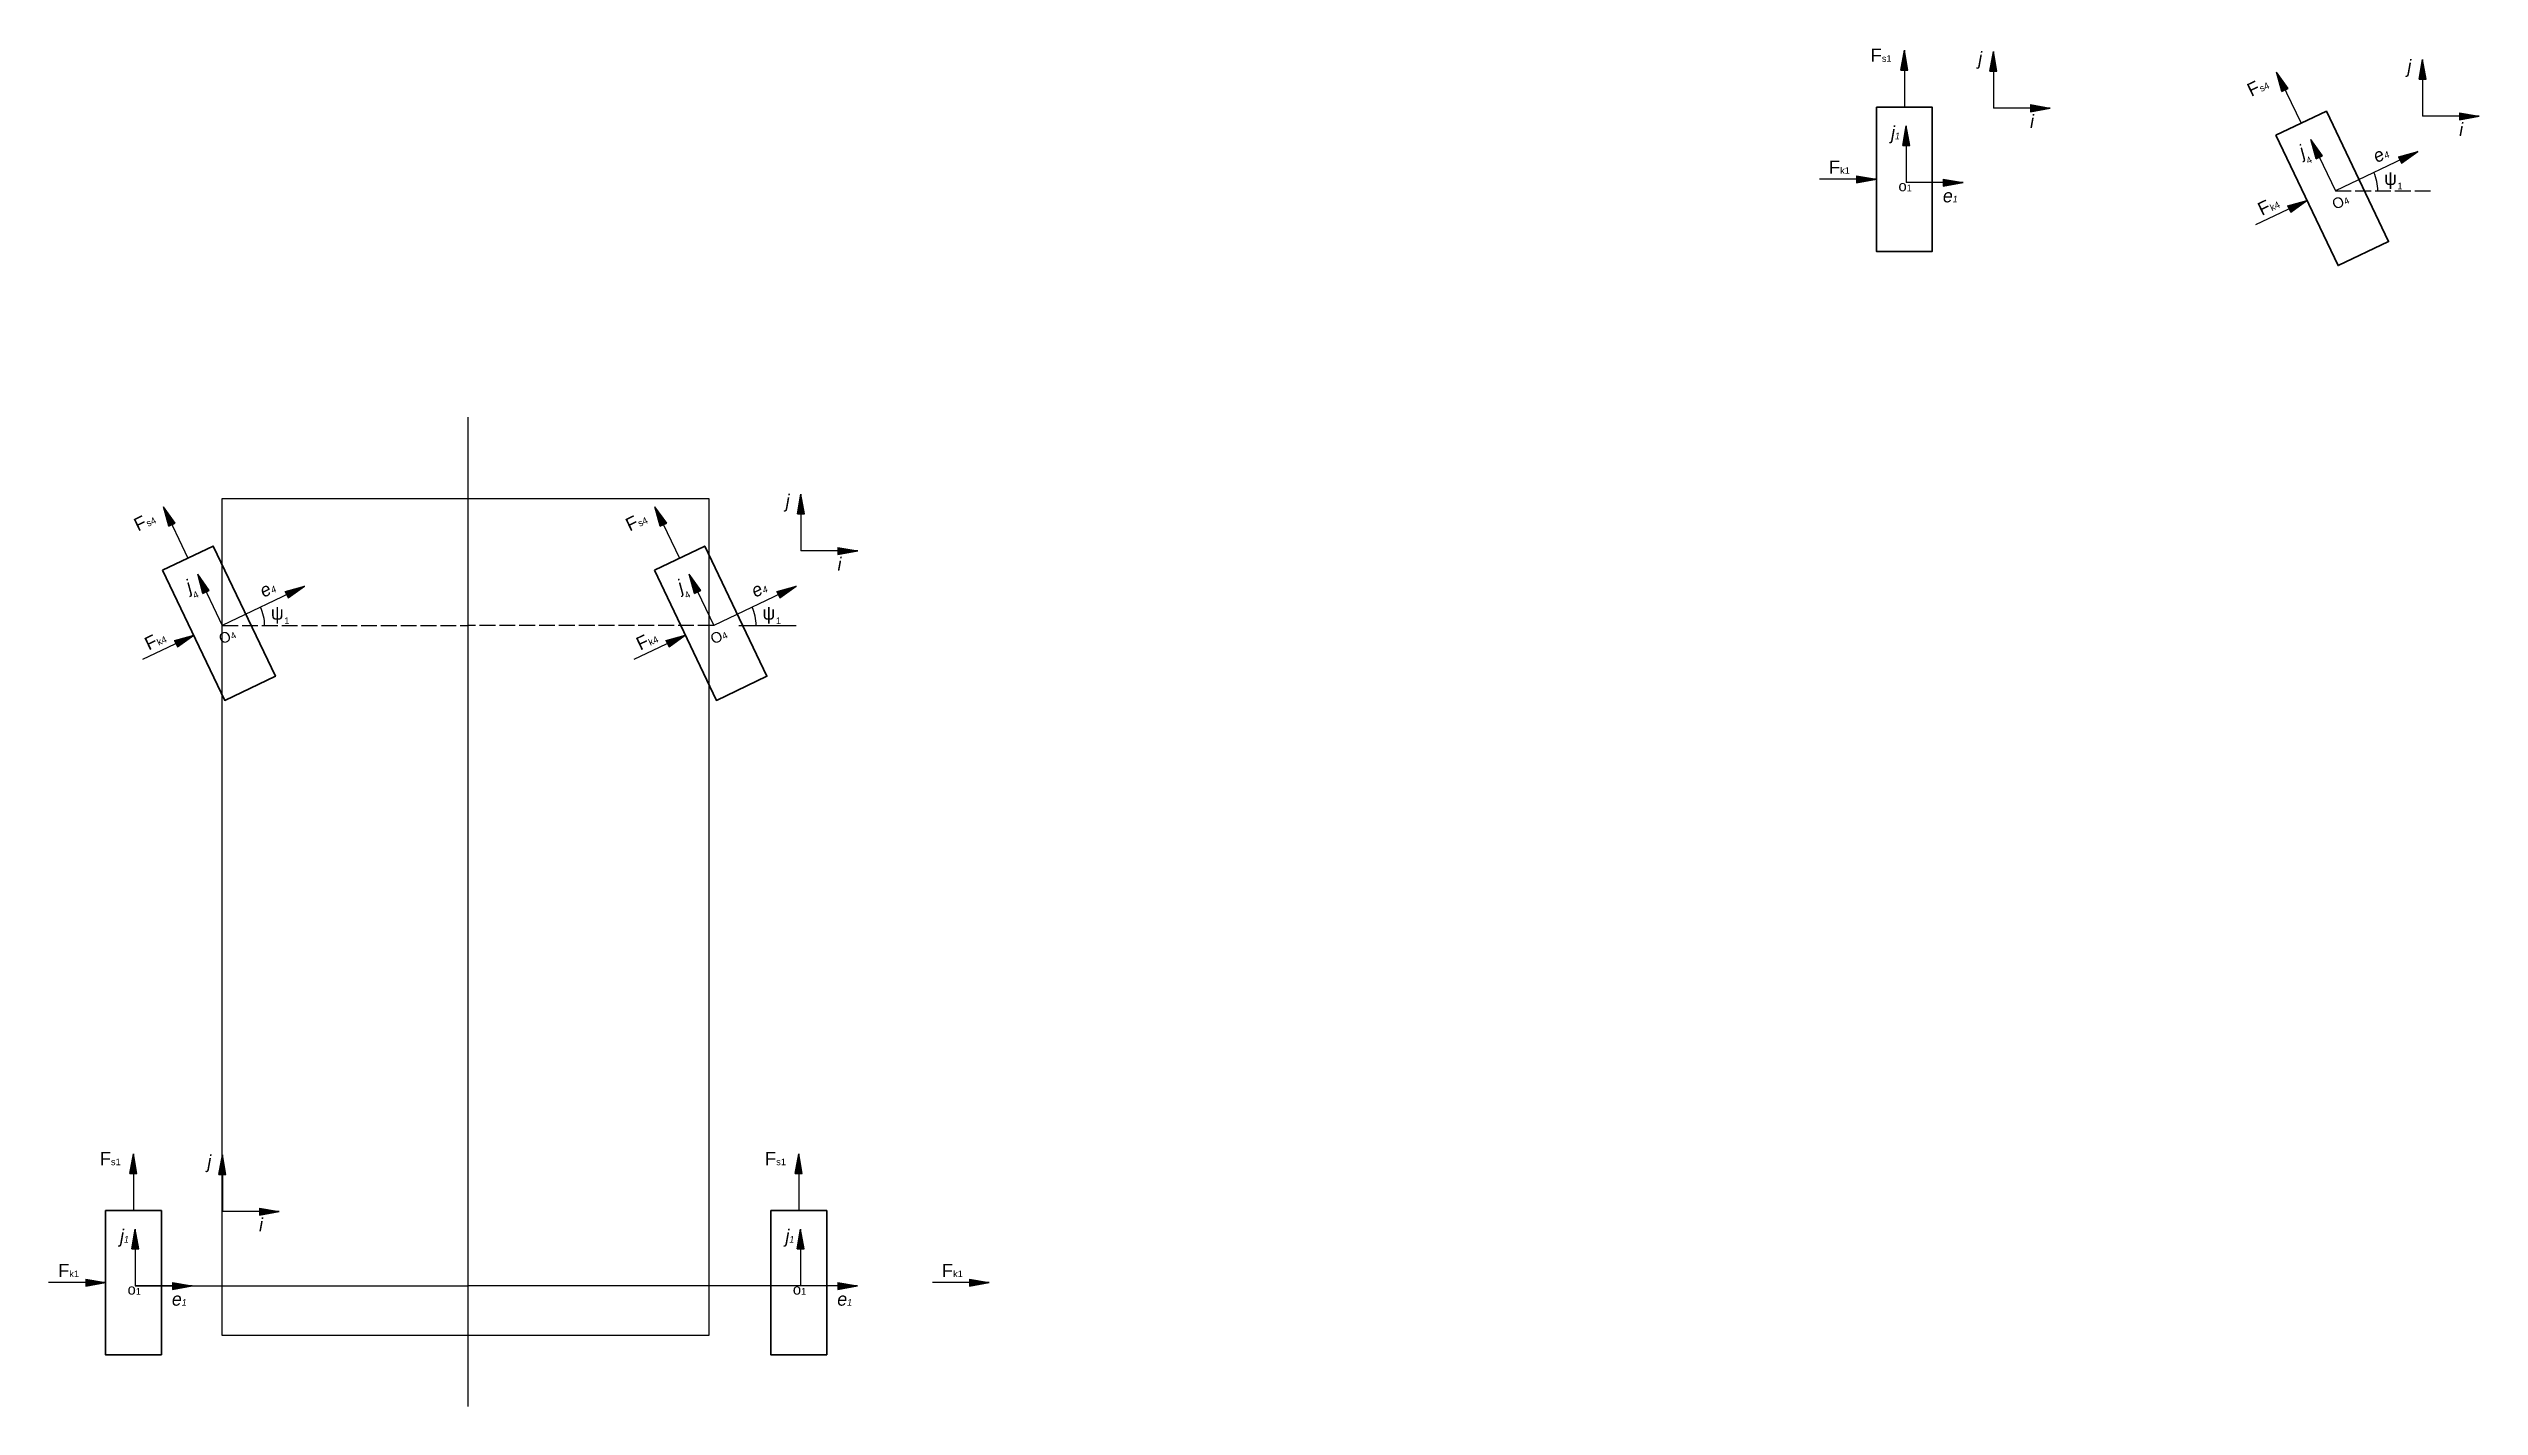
# Model space of a CAD drawing. Header units: inches. Extents: x -1124 to 713, y -962 to 65.
import ezdxf

# ---------------------------------------------------------------- set-up
doc = ezdxf.new("R2010")
doc.units = ezdxf.units.IN
doc.header["$MEASUREMENT"] = 0
doc.linetypes.add('ACAD_ISO02W100', pattern=[15, 12, -3])
doc.styles.get("Standard").update_dxf_attribs({"font": 'arial.ttf'})

msp = doc.modelspace()

# ---------------------------------------------------------------- hatches: boundary and pattern name
h = msp.add_hatch(color=256)
h.dxf.hatch_style = 1
h.paths.add_polyline_path([(276, 48.6), (278.7, 48.6), (278.7, 63.5)])
h.paths.add_polyline_path([(278.7, 63.5), (278.7, 48.6), (281.3, 48.6)])
h = msp.add_hatch(color=256)
h.dxf.hatch_style = 1
h.paths.add_polyline_path([(343.3, 47.8), (346, 47.8), (346, 62.7)])
h.paths.add_polyline_path([(346, 62.7), (346, 47.8), (348.6, 47.8)])
h = msp.add_hatch(color=256)
h.dxf.hatch_style = 1
h.paths.add_polyline_path([(667.7, 41.7), (670.4, 41.7), (670.4, 56.6)])
h.paths.add_polyline_path([(670.4, 56.6), (670.4, 41.7), (673, 41.7)])
h = msp.add_hatch(color=256)
h.dxf.hatch_style = 1
h.paths.add_polyline_path([(564.1, 32.4), (566.5, 33.6), (560.1, 47.1)])
h.paths.add_polyline_path([(560.1, 47.1), (566.5, 33.6), (568.9, 34.7)])
h = msp.add_hatch(color=256)
h.dxf.hatch_style = 1
h.paths.add_polyline_path([(374, 22.4), (374, 19.7), (388.9, 19.7)])
h.paths.add_polyline_path([(388.9, 19.7), (374, 19.7), (374, 17)])
h = msp.add_hatch(color=256)
h.dxf.hatch_style = 1
h.paths.add_polyline_path([(277.4, -8.6), (280, -8.6), (280, 6.4)])
h.paths.add_polyline_path([(280, 6.4), (280, -8.6), (282.7, -8.6)])
h = msp.add_hatch(color=256)
h.dxf.hatch_style = 1
h.paths.add_polyline_path([(698.4, 16.3), (698.4, 13.6), (713.3, 13.6)])
h.paths.add_polyline_path([(713.3, 13.6), (698.4, 13.6), (698.4, 11)])
h = msp.add_hatch(color=256)
h.dxf.hatch_style = 1
h.paths.add_polyline_path([(590, -18.6), (592.4, -17.4), (586, -3.9)])
h.paths.add_polyline_path([(586, -3.9), (592.4, -17.4), (594.8, -16.3)])
h = msp.add_hatch(color=256)
h.dxf.hatch_style = 1
h.paths.add_polyline_path([(652.1, -17), (653.3, -19.4), (666.8, -13)])
h.paths.add_polyline_path([(666.8, -13), (653.3, -19.4), (654.4, -21.9)])
h = msp.add_hatch(color=256)
h.dxf.hatch_style = 1
h.paths.add_polyline_path([(242.6, -31.4), (242.6, -34), (257.5, -34)])
h.paths.add_polyline_path([(257.5, -34), (242.6, -34), (242.6, -36.7)])
h = msp.add_hatch(color=256)
h.dxf.hatch_style = 1
h.paths.add_polyline_path([(308.1, -34), (308.1, -36.6), (323, -36.6)])
h.paths.add_polyline_path([(323, -36.6), (308.1, -36.6), (308.1, -39.3)])
h = msp.add_hatch(color=256)
h.dxf.hatch_style = 1
h.paths.add_polyline_path([(568.4, -54.1), (569.5, -56.5), (583, -50.1)])
h.paths.add_polyline_path([(583, -50.1), (569.5, -56.5), (570.7, -58.9)])
h = msp.add_hatch(color=256)
h.dxf.hatch_style = 1
h.paths.add_polyline_path([(-558.2, -287.2), (-555.5, -287.2), (-555.5, -272.2)])
h.paths.add_polyline_path([(-555.5, -272.2), (-555.5, -287.2), (-552.8, -287.2)])
h = msp.add_hatch(color=256)
h.dxf.hatch_style = 1
h.paths.add_polyline_path([(-1033.4, -296.4), (-1031, -295.2), (-1037.4, -281.8)])
h.paths.add_polyline_path([(-1037.4, -281.8), (-1031, -295.2), (-1028.5, -294.1)])
h = msp.add_hatch(color=256)
h.dxf.hatch_style = 1
h.paths.add_polyline_path([(-661.8, -296.4), (-659.3, -295.2), (-665.8, -281.8)])
h.paths.add_polyline_path([(-665.8, -281.8), (-659.3, -295.2), (-656.9, -294.1)])
h = msp.add_hatch(color=256)
h.dxf.hatch_style = 1
h.paths.add_polyline_path([(-527.5, -312.5), (-527.5, -315.2), (-512.5, -315.2)])
h.paths.add_polyline_path([(-512.5, -315.2), (-527.5, -315.2), (-527.5, -317.9)])
h = msp.add_hatch(color=256)
h.dxf.hatch_style = 1
h.paths.add_polyline_path([(-1007.5, -347.4), (-1005.1, -346.2), (-1011.5, -332.8)])
h.paths.add_polyline_path([(-1011.5, -332.8), (-1005.1, -346.2), (-1002.7, -345.1)])
h = msp.add_hatch(color=256)
h.dxf.hatch_style = 1
h.paths.add_polyline_path([(-945.4, -345.9), (-944.2, -348.3), (-930.7, -341.9)])
h.paths.add_polyline_path([(-930.7, -341.9), (-944.2, -348.3), (-943.1, -350.7)])
h = msp.add_hatch(color=256)
h.dxf.hatch_style = 1
h.paths.add_polyline_path([(-635.9, -347.4), (-633.5, -346.2), (-639.9, -332.8)])
h.paths.add_polyline_path([(-639.9, -332.8), (-633.5, -346.2), (-631.1, -345.1)])
h = msp.add_hatch(color=256)
h.dxf.hatch_style = 1
h.paths.add_polyline_path([(-573.7, -345.9), (-572.6, -348.3), (-559.1, -341.9)])
h.paths.add_polyline_path([(-559.1, -341.9), (-572.6, -348.3), (-571.4, -350.7)])
h = msp.add_hatch(color=256)
h.dxf.hatch_style = 1
h.paths.add_polyline_path([(-1029.1, -382.9), (-1028, -385.3), (-1014.5, -378.9)])
h.paths.add_polyline_path([(-1014.5, -378.9), (-1028, -385.3), (-1026.8, -387.8)])
h = msp.add_hatch(color=256)
h.dxf.hatch_style = 1
h.paths.add_polyline_path([(-657.5, -382.9), (-656.3, -385.3), (-642.9, -378.9)])
h.paths.add_polyline_path([(-642.9, -378.9), (-656.3, -385.3), (-655.2, -387.8)])
h = msp.add_hatch(color=256)
h.dxf.hatch_style = 1
h.paths.add_polyline_path([(-1062.8, -786), (-1060.1, -786), (-1060.1, -771.1)])
h.paths.add_polyline_path([(-1060.1, -771.1), (-1060.1, -786), (-1057.4, -786)])
h = msp.add_hatch(color=256)
h.dxf.hatch_style = 1
h.paths.add_polyline_path([(-559.8, -786), (-557.1, -786), (-557.1, -771.1)])
h.paths.add_polyline_path([(-557.1, -771.1), (-557.1, -786), (-554.5, -786)])
h = msp.add_hatch(color=256)
h.dxf.hatch_style = 1
h.paths.add_polyline_path([(-995.5, -786.8), (-992.8, -786.8), (-992.8, -771.9)])
h.paths.add_polyline_path([(-992.8, -771.9), (-992.8, -786.8), (-990.1, -786.8)])
h = msp.add_hatch(color=256)
h.dxf.hatch_style = 1
h.paths.add_polyline_path([(-964.7, -812.2), (-964.7, -814.9), (-949.8, -814.9)])
h.paths.add_polyline_path([(-949.8, -814.9), (-964.7, -814.9), (-964.7, -817.5)])
h = msp.add_hatch(color=256)
h.dxf.hatch_style = 1
h.paths.add_polyline_path([(-1061.4, -843.2), (-1058.7, -843.2), (-1058.7, -828.2)])
h.paths.add_polyline_path([(-1058.7, -828.2), (-1058.7, -843.2), (-1056, -843.2)])
h = msp.add_hatch(color=256)
h.dxf.hatch_style = 1
h.paths.add_polyline_path([(-558.4, -843.2), (-555.8, -843.2), (-555.8, -828.2)])
h.paths.add_polyline_path([(-555.8, -828.2), (-555.8, -843.2), (-553.1, -843.2)])
h = msp.add_hatch(color=256)
h.dxf.hatch_style = 1
h.paths.add_polyline_path([(-1096.1, -866), (-1096.1, -868.6), (-1081.2, -868.6)])
h.paths.add_polyline_path([(-1081.2, -868.6), (-1096.1, -868.6), (-1096.1, -871.3)])
h = msp.add_hatch(color=256)
h.dxf.hatch_style = 1
h.paths.add_polyline_path([(-1030.6, -868.5), (-1030.6, -871.2), (-1015.7, -871.2)])
h.paths.add_polyline_path([(-1015.7, -871.2), (-1030.6, -871.2), (-1030.6, -873.9)])
h = msp.add_hatch(color=256)
h.dxf.hatch_style = 1
h.paths.add_polyline_path([(-527.7, -868.5), (-527.7, -871.2), (-512.8, -871.2)])
h.paths.add_polyline_path([(-512.8, -871.2), (-527.7, -871.2), (-527.7, -873.9)])
h = msp.add_hatch(color=256)
h.dxf.hatch_style = 1
h.paths.add_polyline_path([(-428.1, -866), (-428.1, -868.6), (-413.1, -868.6)])
h.paths.add_polyline_path([(-413.1, -868.6), (-428.1, -868.6), (-428.1, -871.3)])

# ---------------------------------------------------------------- linework, layer by layer
for p, q in [((276, 48.6), (278.7, 63.5)), ((278.7, 63.5), (278.7, 20.5)), ((281.3, 48.6), (278.7, 63.5)), ((343.3, 47.8), (346, 62.7)), ((346, 62.7), (346, 19.7)), ((348.6, 47.8), (346, 62.7)), ((667.7, 41.7), (670.4, 56.6)), ((670.4, 56.6), (670.4, 13.6)), ((673, 41.7), (670.4, 56.6)), ((276, 48.6), (281.3, 48.6)), ((343.3, 47.8), (348.6, 47.8)), ((564.1, 32.4), (560.1, 47.1)), ((560.1, 47.1), (578.6, 8.3)), ((568.9, 34.7), (560.1, 47.1)), ((667.7, 41.7), (673, 41.7)), ((388.9, 19.7), (346, 19.7)), ((374, 22.4), (388.9, 19.7)), ((374, 22.4), (374, 17)), ((374, 17), (388.9, 19.7)), ((564.1, 32.4), (568.9, 34.7)), ((277.4, -8.6), (280, 6.4)), ((280, 6.4), (280, -36.6)), ((282.7, -8.6), (280, 6.4)), ((713.3, 13.6), (670.4, 13.6)), ((698.4, 16.3), (713.3, 13.6)), ((698.4, 16.3), (698.4, 11)), ((698.4, 11), (713.3, 13.6)), ((277.4, -8.6), (282.7, -8.6)), ((590, -18.6), (586, -3.9)), ((586, -3.9), (604.5, -42.7)), ((594.8, -16.3), (586, -3.9)), ((590, -18.6), (594.8, -16.3)), ((666.8, -13), (604.5, -42.7)), ((652.1, -17), (666.8, -13)), ((652.1, -17), (654.4, -21.9)), ((654.4, -21.9), (666.8, -13)), ((257.5, -34), (214.5, -34)), ((242.6, -31.4), (257.5, -34)), ((242.6, -31.4), (242.6, -36.7)), ((242.6, -36.7), (257.5, -34)), ((323, -36.6), (280, -36.6)), ((308.1, -34), (323, -36.6)), ((308.1, -34), (308.1, -39.3)), ((308.1, -39.3), (323, -36.6)), ((583, -50.1), (544.2, -68.6)), ((568.4, -54.1), (583, -50.1)), ((568.4, -54.1), (570.7, -58.9)), ((570.7, -58.9), (583, -50.1)), ((-807.2, -214.1), (-807.2, -962.3)), ((-558.2, -287.2), (-555.5, -272.2)), ((-555.5, -272.2), (-555.5, -315.2)), ((-552.8, -287.2), (-555.5, -272.2)), ((-1033.4, -296.4), (-1037.4, -281.8)), ((-1037.4, -281.8), (-1018.9, -320.6)), ((-1028.5, -294.1), (-1037.4, -281.8)), ((-661.8, -296.4), (-665.8, -281.8)), ((-665.8, -281.8), (-647.3, -320.6)), ((-656.9, -294.1), (-665.8, -281.8)), ((-558.2, -287.2), (-552.8, -287.2)), ((-1033.4, -296.4), (-1028.5, -294.1)), ((-661.8, -296.4), (-656.9, -294.1)), ((-512.5, -315.2), (-555.5, -315.2)), ((-527.5, -312.5), (-512.5, -315.2)), ((-527.5, -312.5), (-527.5, -317.9)), ((-527.5, -317.9), (-512.5, -315.2)), ((-1007.5, -347.4), (-1011.5, -332.8)), ((-1011.5, -332.8), (-993, -371.6)), ((-1002.7, -345.1), (-1011.5, -332.8)), ((-1007.5, -347.4), (-1002.7, -345.1)), ((-930.7, -341.9), (-993, -371.6)), ((-945.4, -345.9), (-930.7, -341.9)), ((-945.4, -345.9), (-943.1, -350.7)), ((-943.1, -350.7), (-930.7, -341.9)), ((-635.9, -347.4), (-639.9, -332.8)), ((-639.9, -332.8), (-621.4, -371.6)), ((-631.1, -345.1), (-639.9, -332.8)), ((-635.9, -347.4), (-631.1, -345.1)), ((-559.1, -341.9), (-621.4, -371.6)), ((-573.7, -345.9), (-559.1, -341.9)), ((-573.7, -345.9), (-571.4, -350.7)), ((-571.4, -350.7), (-559.1, -341.9)), ((-1014.5, -378.9), (-1053.3, -397.4)), ((-1029.1, -382.9), (-1014.5, -378.9)), ((-1029.1, -382.9), (-1026.8, -387.8)), ((-1026.8, -387.8), (-1014.5, -378.9)), ((-642.9, -378.9), (-681.7, -397.4)), ((-657.5, -382.9), (-642.9, -378.9)), ((-657.5, -382.9), (-655.2, -387.8)), ((-655.2, -387.8), (-642.9, -378.9)), ((-602.4, -371.6), (-559.1, -371.6)), ((-1062.8, -786), (-1060.1, -771.1)), ((-1060.1, -771.1), (-1060.1, -814.1)), ((-1057.4, -786), (-1060.1, -771.1)), ((-559.8, -786), (-557.1, -771.1)), ((-557.1, -771.1), (-557.1, -814.1)), ((-554.5, -786), (-557.1, -771.1)), ((-1062.8, -786), (-1057.4, -786)), ((-995.5, -786.8), (-992.8, -771.9)), ((-995.5, -786.8), (-990.1, -786.8)), ((-992.8, -771.9), (-992.8, -814.9)), ((-990.1, -786.8), (-992.8, -771.9)), ((-559.8, -786), (-554.5, -786)), ((-949.8, -814.9), (-992.8, -814.9)), ((-964.7, -812.2), (-949.8, -814.9)), ((-964.7, -812.2), (-964.7, -817.5)), ((-964.7, -817.5), (-949.8, -814.9)), ((-1061.4, -843.2), (-1058.7, -828.2)), ((-1061.4, -843.2), (-1056, -843.2)), ((-1058.7, -828.2), (-1058.7, -871.2)), ((-1056, -843.2), (-1058.7, -828.2)), ((-558.4, -843.2), (-555.8, -828.2)), ((-558.4, -843.2), (-553.1, -843.2)), ((-555.8, -828.2), (-555.8, -871.2)), ((-553.1, -843.2), (-555.8, -828.2)), ((-1081.2, -868.6), (-1124.2, -868.6)), ((-1096.1, -866), (-1081.2, -868.6)), ((-1096.1, -866), (-1096.1, -871.3)), ((-1096.1, -871.3), (-1081.2, -868.6)), ((-1015.7, -871.2), (-1058.7, -871.2)), ((-1058.7, -871.2), (-807.2, -871.2)), ((-1030.6, -868.5), (-1015.7, -871.2)), ((-1030.6, -868.5), (-1030.6, -873.9)), ((-1030.6, -873.9), (-1015.7, -871.2)), ((-555.8, -871.2), (-807.2, -871.2)), ((-512.8, -871.2), (-555.8, -871.2)), ((-527.7, -868.5), (-512.8, -871.2)), ((-527.7, -868.5), (-527.7, -873.9)), ((-527.7, -873.9), (-512.8, -871.2)), ((-413.1, -868.6), (-456.1, -868.6)), ((-428.1, -866), (-413.1, -868.6)), ((-428.1, -866), (-428.1, -871.3)), ((-428.1, -871.3), (-413.1, -868.6))]:
    msp.add_line(p, q)
at = {"linetype": 'ACAD_ISO02W100'}
for p, q in [((604.5, -42.7), (676.5, -42.7)), ((-993, -371.6), (-807.2, -371.6)), ((-621.4, -371.6), (-807.2, -371.6))]:
    msp.add_line(p, q, dxfattribs=at)
at = {"lineweight": 30}
for points in [[(257.5, 20.5), (299.8, 20.5), (299.8, -88.6), (257.5, -88.6)], [(559.5, -0.8), (597.7, 17.4), (644.7, -81.2), (606.5, -99.3)], [(-1038, -329.7), (-999.8, -311.5), (-952.8, -410), (-991, -428.2)], [(-666.3, -329.7), (-628.2, -311.5), (-581.2, -410), (-619.4, -428.2)], [(-1081.2, -814.1), (-1038.9, -814.1), (-1038.9, -923.2), (-1081.2, -923.2)], [(-578.3, -814.1), (-536, -814.1), (-536, -923.2), (-578.3, -923.2)]]:
    msp.add_lwpolyline(points, close=True, dxfattribs=at)
msp.add_lwpolyline([(-993, -275.4), (-625, -275.4), (-625, -908.7), (-993, -908.7)], close=True)
for centre in [(604.5, -42.7), (-993, -371.6), (-621.4, -371.6)]:
    msp.add_arc(centre, 32.1, 0, 25.4937)

# ---------------------------------------------------------------- texts
at = {"attachment_point": 1}
for s, width, insert, char_height in [('F{\\H0.5x;s1}', 68.215, (253.1, 64.8), 10), ('{\\fBodoni MT|b0|i1|c0|p18;j}', 68.215, (334.5, 62.5), 10), ('{\\fBodoni MT|b0|i1|c0|p18;j}', 68.215, (658.9, 56.4), 10), ('{\\fBodoni MT|b0|i1|c0|p18;j\\H0.5x;1}', 68.215, (268.6, 6.2), 10), ('{\\fBodoni MT|b0|i1|c0|p18;i}', 68.215, (373.7, 14.8), 10), ('{\\fBodoni MT|b0|i1|c0|p18;i}', 68.215, (698.1, 8.7), 10), ('F{\\H0.5x;k1}', 68.215, (221.6, -19.9), 10), ('{\\Fgreekc|c0;y}', 20.265, (641.4, -28.3), 10), ('1', 45.955, (651.4, -36.6), 5), ('o{\\H0.625x;1}', 20.562, (274.2, -35.1), 8), ('{\\fBodoni MT|b0|i1|c0|p18;e\\H0.5x;1}', 68.215, (307.8, -41.5), 10), ('{\\fBodoni MT|b0|i1|c0|p18;j}', 68.215, (-567, -272.4), 10), ('{\\fBodoni MT|b0|i1|c0|p18;i}', 68.215, (-527.8, -320.1), 10), ('{\\Fgreekc|c0;y}', 20.265, (-956.1, -357.1), 10), ('1', 45.955, (-946.1, -365.5), 5), ('{\\Fgreekc|c0;y}', 20.265, (-584.5, -357.1), 10), ('1', 45.955, (-574.4, -365.5), 5), ('F{\\H0.5x;s1}', 68.215, (-1085.6, -769.8), 10), ('{\\fBodoni MT|b0|i1|c0|p18;j}', 68.215, (-1004.2, -772.1), 10), ('F{\\H0.5x;s1}', 68.215, (-582.7, -769.8), 10), ('{\\fBodoni MT|b0|i1|c0|p18;i}', 68.215, (-965.1, -819.8), 10), ('{\\fBodoni MT|b0|i1|c0|p18;j\\H0.5x;1}', 68.215, (-1070.2, -828.4), 10), ('{\\fBodoni MT|b0|i1|c0|p18;j\\H0.5x;1}', 68.215, (-567.2, -828.4), 10), ('F{\\H0.5x;k1}', 68.215, (-1117.1, -854.5), 10), ('F{\\H0.5x;k1}', 68.215, (-449, -854.5), 10), ('o{\\H0.625x;1}', 20.562, (-1064.5, -869.7), 8), ('{\\fBodoni MT|b0|i1|c0|p18;e\\H0.5x;1}', 68.215, (-1031, -876.1), 10), ('o{\\H0.625x;1}', 20.562, (-561.6, -869.7), 8), ('{\\fBodoni MT|b0|i1|c0|p18;e\\H0.5x;1}', 68.215, (-528, -876.1), 10)]:
    msp.add_mtext_dynamic_manual_height_columns(s, width=width, gutter_width=1, heights=[0], dxfattribs=dict(at, insert=insert, char_height=char_height))
at = {"attachment_point": 1, "rotation": 25.4937}
for s, width, insert, char_height in [('F{\\H0.5x;s4}', 68.215, (536.5, 37.3), 10), ('{\\fBodoni MT|b0|i1|c0|p18;j}', 68.215, (575.7, -9), 10), ('4', 23.551, (581.7, -18.1), 5), ('{\\fBodoni MT|b0|i1|c0|p18;e\\H0.5x;4}', 68.215, (631.6, -12.8), 10), ('F{\\H0.5x;k4}', 68.215, (544.5, -52.8), 10), ('O{\\H0.625x;4}', 20.562, (600.9, -50), 8), ('F{\\H0.5x;s4}', 68.215, (-1061, -291.6), 10), ('F{\\H0.5x;s4}', 68.215, (-689.3, -291.6), 10), ('{\\fBodoni MT|b0|i1|c0|p18;j}', 68.215, (-1021.8, -337.9), 10), ('4', 23.551, (-1015.8, -346.9), 5), ('{\\fBodoni MT|b0|i1|c0|p18;e\\H0.5x;4}', 68.215, (-965.9, -341.6), 10), ('{\\fBodoni MT|b0|i1|c0|p18;j}', 68.215, (-650.2, -337.9), 10), ('4', 23.551, (-644.2, -346.9), 5), ('{\\fBodoni MT|b0|i1|c0|p18;e\\H0.5x;4}', 68.215, (-594.3, -341.6), 10), ('F{\\H0.5x;k4}', 68.215, (-1052.9, -381.6), 10), ('O{\\H0.625x;4}', 20.562, (-996.6, -378.8), 8), ('F{\\H0.5x;k4}', 68.215, (-681.3, -381.6), 10), ('O{\\H0.625x;4}', 20.562, (-625, -378.8), 8)]:
    msp.add_mtext_dynamic_manual_height_columns(s, width=width, gutter_width=1, heights=[0], dxfattribs=dict(at, insert=insert, char_height=char_height))

doc.saveas('drawing.dxf')
